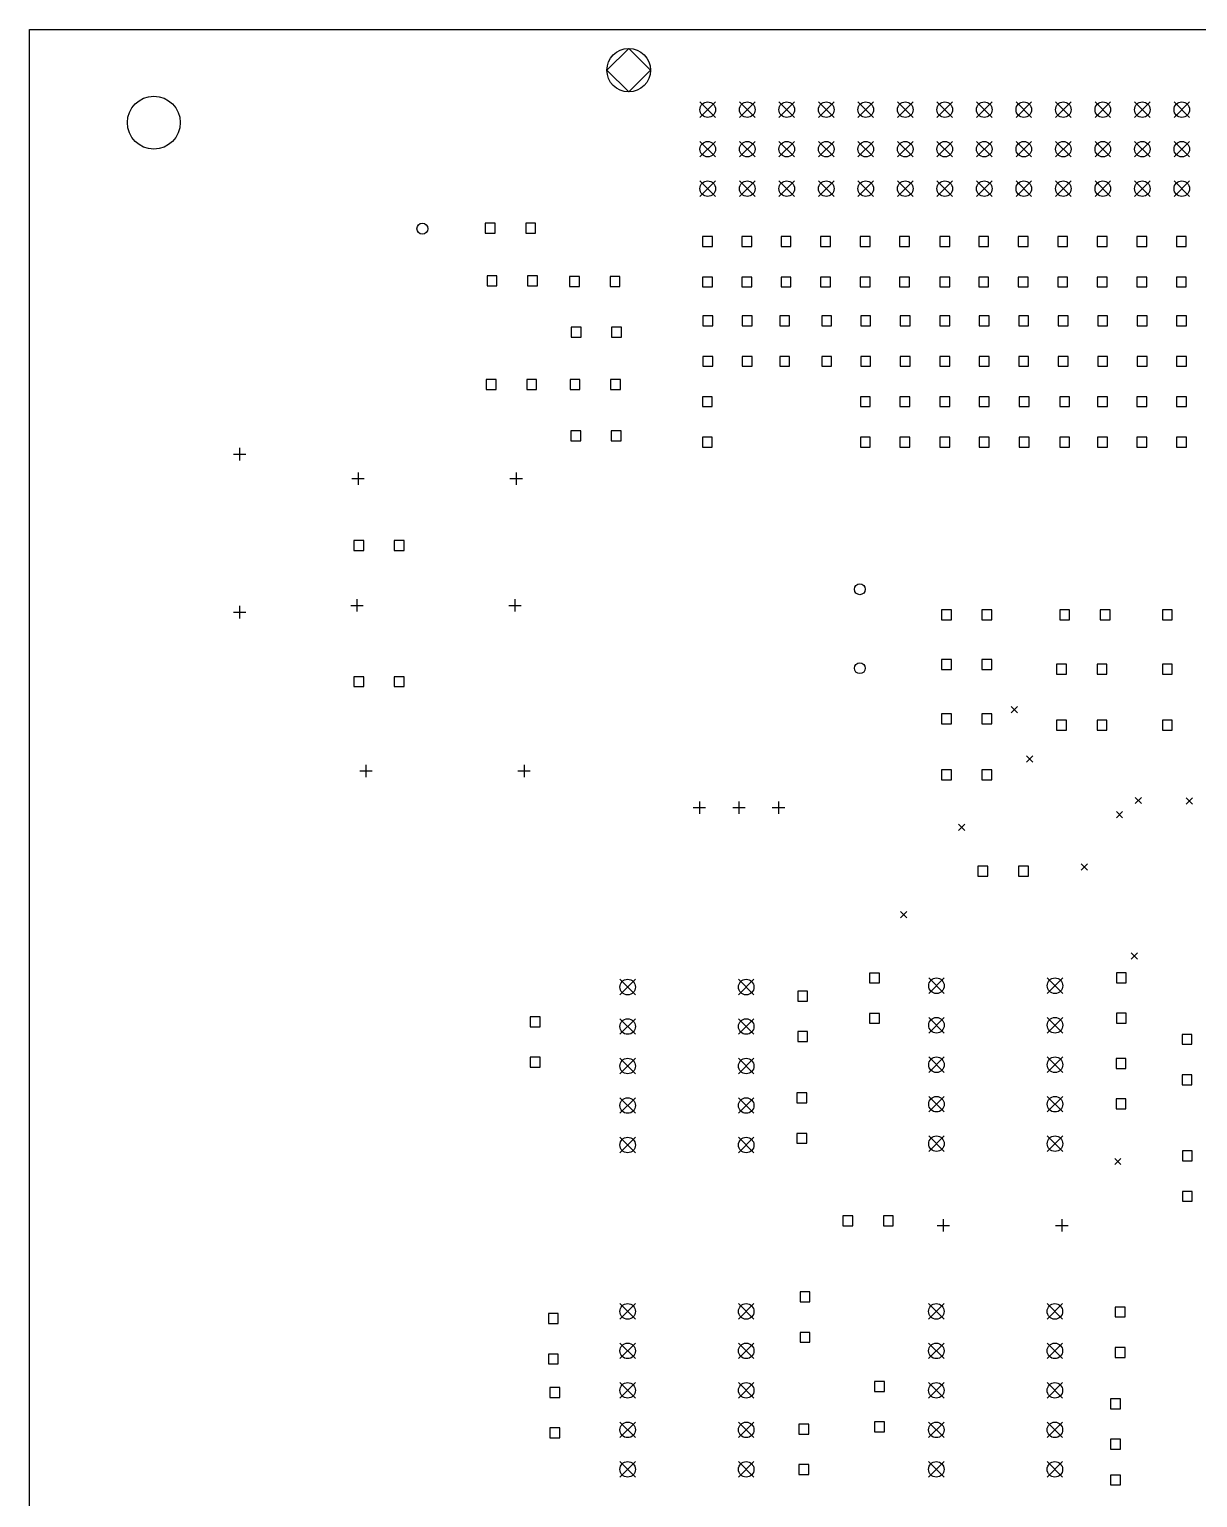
# Model space of a CAD drawing. Extents: x 62 to 364, y -235 to -47.
# Drawn here: x 63.8 to 138.9, y -141.9 to -47.4 of the extents above; entities that cross this region are included whole.
import ezdxf

# ---------------------------------------------------------------- set-up
doc = ezdxf.new("R2010")
doc.units = 0
doc.layers.add('BLACK', color=7, linetype='CONTINUOUS')

msp = doc.modelspace()

# ---------------------------------------------------------------- linework, layer by layer
at = {"layer": 'BLACK', "linetype": 'CONTINUOUS'}
for p, q in [((63.83, -47.43), (363.83, -47.43)), ((63.83, -197.43), (63.83, -47.43)), ((102.362, -48.6553), (100.962, -50.0553)), ((103.762, -50.0553), (102.362, -48.6553)), ((100.962, -50.0553), (102.362, -51.4553)), ((102.362, -51.4553), (103.762, -50.0553)), ((106.942, -52.0953), (107.942, -53.0953)), ((107.942, -52.0953), (106.942, -53.0953)), ((109.482, -52.0953), (110.482, -53.0953)), ((110.482, -52.0953), (109.482, -53.0953)), ((112.022, -52.0953), (113.022, -53.0953)), ((113.022, -52.0953), (112.022, -53.0953)), ((114.562, -52.0953), (115.562, -53.0953)), ((115.562, -52.0953), (114.562, -53.0953)), ((117.102, -52.0953), (118.102, -53.0953)), ((118.102, -52.0953), (117.102, -53.0953)), ((119.642, -52.0953), (120.642, -53.0953)), ((120.642, -52.0953), (119.642, -53.0953)), ((122.182, -52.0953), (123.182, -53.0953)), ((123.182, -52.0953), (122.182, -53.0953)), ((124.722, -52.0953), (125.722, -53.0953)), ((125.722, -52.0953), (124.722, -53.0953)), ((127.262, -52.0953), (128.262, -53.0953)), ((128.262, -52.0953), (127.262, -53.0953)), ((129.802, -52.0953), (130.802, -53.0953)), ((130.802, -52.0953), (129.802, -53.0953)), ((132.342, -52.0953), (133.342, -53.0953)), ((133.342, -52.0953), (132.342, -53.0953)), ((134.882, -52.0953), (135.882, -53.0953)), ((135.882, -52.0953), (134.882, -53.0953)), ((137.422, -52.0953), (138.422, -53.0953)), ((138.422, -52.0953), (137.422, -53.0953)), ((106.942, -54.6353), (107.942, -55.6353)), ((107.942, -54.6353), (106.942, -55.6353)), ((109.482, -54.6353), (110.482, -55.6353)), ((110.482, -54.6353), (109.482, -55.6353)), ((112.022, -54.6353), (113.022, -55.6353)), ((113.022, -54.6353), (112.022, -55.6353)), ((114.562, -54.6353), (115.562, -55.6353)), ((115.562, -54.6353), (114.562, -55.6353)), ((117.102, -54.6353), (118.102, -55.6353)), ((118.102, -54.6353), (117.102, -55.6353)), ((119.642, -54.6353), (120.642, -55.6353)), ((120.642, -54.6353), (119.642, -55.6353)), ((122.182, -54.6353), (123.182, -55.6353)), ((123.182, -54.6353), (122.182, -55.6353)), ((124.722, -54.6353), (125.722, -55.6353)), ((125.722, -54.6353), (124.722, -55.6353)), ((127.262, -54.6353), (128.262, -55.6353)), ((128.262, -54.6353), (127.262, -55.6353)), ((129.802, -54.6353), (130.802, -55.6353)), ((130.802, -54.6353), (129.802, -55.6353)), ((132.342, -54.6353), (133.342, -55.6353)), ((133.342, -54.6353), (132.342, -55.6353)), ((134.882, -54.6353), (135.882, -55.6353)), ((135.882, -54.6353), (134.882, -55.6353)), ((137.422, -54.6353), (138.422, -55.6353)), ((138.422, -54.6353), (137.422, -55.6353)), ((106.942, -57.1753), (107.942, -58.1753)), ((107.942, -57.1753), (106.942, -58.1753)), ((109.482, -57.1753), (110.482, -58.1753)), ((110.482, -57.1753), (109.482, -58.1753)), ((112.022, -57.1753), (113.022, -58.1753)), ((113.022, -57.1753), (112.022, -58.1753)), ((114.562, -57.1753), (115.562, -58.1753)), ((115.562, -57.1753), (114.562, -58.1753)), ((117.102, -57.1753), (118.102, -58.1753)), ((118.102, -57.1753), (117.102, -58.1753)), ((119.642, -57.1753), (120.642, -58.1753)), ((120.642, -57.1753), (119.642, -58.1753)), ((122.182, -57.1753), (123.182, -58.1753)), ((123.182, -57.1753), (122.182, -58.1753)), ((124.722, -57.1753), (125.722, -58.1753)), ((125.722, -57.1753), (124.722, -58.1753)), ((127.262, -57.1753), (128.262, -58.1753)), ((128.262, -57.1753), (127.262, -58.1753)), ((129.802, -57.1753), (130.802, -58.1753)), ((130.802, -57.1753), (129.802, -58.1753)), ((132.342, -57.1753), (133.342, -58.1753)), ((133.342, -57.1753), (132.342, -58.1753)), ((134.882, -57.1753), (135.882, -58.1753)), ((135.882, -57.1753), (134.882, -58.1753)), ((137.422, -57.1753), (138.422, -58.1753)), ((138.422, -57.1753), (137.422, -58.1753)), ((93.7778, -59.9005), (93.1414, -59.9005)), ((93.1414, -59.9005), (93.1414, -60.5369)), ((93.7778, -60.5369), (93.7778, -59.9005)), ((96.3778, -59.9005), (95.7414, -59.9005)), ((95.7414, -59.9005), (95.7414, -60.5369)), ((96.3778, -60.5369), (96.3778, -59.9005)), ((93.1414, -60.5369), (93.7778, -60.5369)), ((95.7414, -60.5369), (96.3778, -60.5369)), ((107.748, -60.7605), (107.111, -60.7605)), ((107.111, -60.7605), (107.111, -61.3969)), ((107.748, -61.3969), (107.748, -60.7605)), ((110.278, -60.7605), (109.641, -60.7605)), ((109.641, -60.7605), (109.641, -61.3969)), ((110.278, -61.3969), (110.278, -60.7605)), ((112.792, -60.7605), (112.156, -60.7605)), ((112.156, -60.7605), (112.156, -61.3969)), ((112.792, -61.3969), (112.792, -60.7605)), ((115.334, -60.7605), (114.697, -60.7605)), ((114.697, -60.7605), (114.697, -61.3969)), ((115.334, -61.3969), (115.334, -60.7605)), ((117.875, -60.7605), (117.239, -60.7605)), ((117.239, -60.7605), (117.239, -61.3969)), ((117.875, -61.3969), (117.875, -60.7605)), ((120.416, -60.7605), (119.78, -60.7605)), ((119.78, -60.7605), (119.78, -61.3969)), ((120.416, -61.3969), (120.416, -60.7605)), ((122.998, -60.7605), (122.361, -60.7605)), ((122.361, -60.7605), (122.361, -61.3969)), ((122.998, -61.3969), (122.998, -60.7605)), ((125.499, -60.7605), (124.863, -60.7605)), ((124.863, -60.7605), (124.863, -61.3969)), ((125.499, -61.3969), (125.499, -60.7605)), ((128.041, -60.7605), (127.404, -60.7605)), ((127.404, -60.7605), (127.404, -61.3969)), ((128.041, -61.3969), (128.041, -60.7605)), ((130.582, -60.7605), (129.946, -60.7605)), ((129.946, -60.7605), (129.946, -61.3969)), ((130.582, -61.3969), (130.582, -60.7605)), ((133.124, -60.7605), (132.487, -60.7605)), ((132.487, -60.7605), (132.487, -61.3969)), ((133.124, -61.3969), (133.124, -60.7605)), ((135.665, -60.7605), (135.029, -60.7605)), ((135.029, -60.7605), (135.029, -61.3969)), ((135.665, -61.3969), (135.665, -60.7605)), ((138.206, -60.7605), (137.57, -60.7605)), ((137.57, -60.7605), (137.57, -61.3969)), ((138.206, -61.3969), (138.206, -60.7605)), ((107.111, -61.3969), (107.748, -61.3969)), ((109.641, -61.3969), (110.278, -61.3969)), ((112.156, -61.3969), (112.792, -61.3969)), ((114.697, -61.3969), (115.334, -61.3969)), ((117.239, -61.3969), (117.875, -61.3969)), ((119.78, -61.3969), (120.416, -61.3969)), ((122.361, -61.3969), (122.998, -61.3969)), ((124.863, -61.3969), (125.499, -61.3969)), ((127.404, -61.3969), (128.041, -61.3969)), ((129.946, -61.3969), (130.582, -61.3969)), ((132.487, -61.3969), (133.124, -61.3969)), ((135.029, -61.3969), (135.665, -61.3969)), ((137.57, -61.3969), (138.206, -61.3969)), ((93.8878, -63.2905), (93.2514, -63.2905)), ((93.2514, -63.2905), (93.2514, -63.9269)), ((93.2514, -63.9269), (93.8878, -63.9269)), ((93.8878, -63.9269), (93.8878, -63.2905)), ((96.4878, -63.2905), (95.8514, -63.2905)), ((95.8514, -63.2905), (95.8514, -63.9269)), ((95.8514, -63.9269), (96.4878, -63.9269)), ((96.4878, -63.9269), (96.4878, -63.2905)), ((99.1978, -63.3305), (98.5614, -63.3305)), ((98.5614, -63.3305), (98.5614, -63.9669)), ((98.5614, -63.9669), (99.1978, -63.9669)), ((99.1978, -63.9669), (99.1978, -63.3305)), ((101.798, -63.3305), (101.161, -63.3305)), ((101.161, -63.3305), (101.161, -63.9669)), ((101.161, -63.9669), (101.798, -63.9669)), ((101.798, -63.9669), (101.798, -63.3305)), ((107.748, -63.3605), (107.111, -63.3605)), ((107.111, -63.3605), (107.111, -63.9969)), ((107.111, -63.9969), (107.748, -63.9969)), ((107.748, -63.9969), (107.748, -63.3605)), ((110.278, -63.3605), (109.641, -63.3605)), ((109.641, -63.3605), (109.641, -63.9969)), ((109.641, -63.9969), (110.278, -63.9969)), ((110.278, -63.9969), (110.278, -63.3605)), ((112.792, -63.3605), (112.156, -63.3605)), ((112.156, -63.3605), (112.156, -63.9969)), ((112.156, -63.9969), (112.792, -63.9969)), ((112.792, -63.9969), (112.792, -63.3605)), ((115.334, -63.3605), (114.697, -63.3605)), ((114.697, -63.3605), (114.697, -63.9969)), ((114.697, -63.9969), (115.334, -63.9969)), ((115.334, -63.9969), (115.334, -63.3605)), ((117.875, -63.3605), (117.239, -63.3605)), ((117.239, -63.3605), (117.239, -63.9969)), ((117.239, -63.9969), (117.875, -63.9969)), ((117.875, -63.9969), (117.875, -63.3605)), ((120.416, -63.3605), (119.78, -63.3605)), ((119.78, -63.3605), (119.78, -63.9969)), ((119.78, -63.9969), (120.416, -63.9969)), ((120.416, -63.9969), (120.416, -63.3605)), ((122.998, -63.3605), (122.361, -63.3605)), ((122.361, -63.3605), (122.361, -63.9969)), ((122.361, -63.9969), (122.998, -63.9969)), ((122.998, -63.9969), (122.998, -63.3605)), ((125.499, -63.3605), (124.863, -63.3605)), ((124.863, -63.3605), (124.863, -63.9969)), ((124.863, -63.9969), (125.499, -63.9969)), ((125.499, -63.9969), (125.499, -63.3605)), ((128.041, -63.3605), (127.404, -63.3605)), ((127.404, -63.3605), (127.404, -63.9969)), ((127.404, -63.9969), (128.041, -63.9969)), ((128.041, -63.9969), (128.041, -63.3605)), ((130.582, -63.3605), (129.946, -63.3605)), ((129.946, -63.3605), (129.946, -63.9969)), ((129.946, -63.9969), (130.582, -63.9969)), ((130.582, -63.9969), (130.582, -63.3605)), ((133.124, -63.3605), (132.487, -63.3605)), ((132.487, -63.3605), (132.487, -63.9969)), ((132.487, -63.9969), (133.124, -63.9969)), ((133.124, -63.9969), (133.124, -63.3605)), ((135.665, -63.3605), (135.029, -63.3605)), ((135.029, -63.3605), (135.029, -63.9969)), ((135.029, -63.9969), (135.665, -63.9969)), ((135.665, -63.9969), (135.665, -63.3605)), ((138.206, -63.3605), (137.57, -63.3605)), ((137.57, -63.3605), (137.57, -63.9969)), ((137.57, -63.9969), (138.206, -63.9969)), ((138.206, -63.9969), (138.206, -63.3605)), ((107.76, -65.8605), (107.124, -65.8605)), ((107.124, -65.8605), (107.124, -66.4969)), ((107.76, -66.4969), (107.76, -65.8605)), ((110.299, -65.8605), (109.663, -65.8605)), ((109.663, -65.8605), (109.663, -66.4969)), ((110.299, -66.4969), (110.299, -65.8605)), ((112.708, -65.8605), (112.071, -65.8605)), ((112.071, -65.8605), (112.071, -66.4969)), ((112.708, -66.4969), (112.708, -65.8605)), ((115.408, -65.8605), (114.771, -65.8605)), ((114.771, -65.8605), (114.771, -66.4969)), ((115.408, -66.4969), (115.408, -65.8605)), ((117.916, -65.8605), (117.279, -65.8605)), ((117.279, -65.8605), (117.279, -66.4969)), ((117.916, -66.4969), (117.916, -65.8605)), ((120.455, -65.8605), (119.818, -65.8605)), ((119.818, -65.8605), (119.818, -66.4969)), ((120.455, -66.4969), (120.455, -65.8605)), ((123.008, -65.8605), (122.371, -65.8605)), ((122.371, -65.8605), (122.371, -66.4969)), ((123.008, -66.4969), (123.008, -65.8605)), ((125.532, -65.8605), (124.896, -65.8605)), ((124.896, -65.8605), (124.896, -66.4969)), ((125.532, -66.4969), (125.532, -65.8605)), ((128.071, -65.8605), (127.435, -65.8605)), ((127.435, -65.8605), (127.435, -66.4969)), ((128.071, -66.4969), (128.071, -65.8605)), ((130.61, -65.8605), (129.974, -65.8605)), ((129.974, -65.8605), (129.974, -66.4969)), ((130.61, -66.4969), (130.61, -65.8605)), ((133.149, -65.8605), (132.513, -65.8605)), ((132.513, -65.8605), (132.513, -66.4969)), ((133.149, -66.4969), (133.149, -65.8605)), ((135.688, -65.8605), (135.052, -65.8605)), ((135.052, -65.8605), (135.052, -66.4969)), ((135.688, -66.4969), (135.688, -65.8605)), ((138.215, -65.8605), (137.578, -65.8605)), ((137.578, -65.8605), (137.578, -66.4969)), ((138.215, -66.4969), (138.215, -65.8605)), ((99.2978, -66.5905), (98.6614, -66.5905)), ((98.6614, -66.5905), (98.6614, -67.2269)), ((99.2978, -67.2269), (99.2978, -66.5905)), ((101.898, -66.5905), (101.261, -66.5905)), ((101.261, -66.5905), (101.261, -67.2269)), ((101.898, -67.2269), (101.898, -66.5905)), ((107.124, -66.4969), (107.76, -66.4969)), ((109.663, -66.4969), (110.299, -66.4969)), ((112.071, -66.4969), (112.708, -66.4969)), ((114.771, -66.4969), (115.408, -66.4969)), ((117.279, -66.4969), (117.916, -66.4969)), ((119.818, -66.4969), (120.455, -66.4969)), ((122.371, -66.4969), (123.008, -66.4969)), ((124.896, -66.4969), (125.532, -66.4969)), ((127.435, -66.4969), (128.071, -66.4969)), ((129.974, -66.4969), (130.61, -66.4969)), ((132.513, -66.4969), (133.149, -66.4969)), ((135.052, -66.4969), (135.688, -66.4969)), ((137.578, -66.4969), (138.215, -66.4969)), ((98.6614, -67.2269), (99.2978, -67.2269)), ((101.261, -67.2269), (101.898, -67.2269)), ((107.76, -68.4605), (107.124, -68.4605)), ((107.124, -68.4605), (107.124, -69.0969)), ((107.76, -69.0969), (107.76, -68.4605)), ((110.299, -68.4605), (109.663, -68.4605)), ((109.663, -68.4605), (109.663, -69.0969)), ((110.299, -69.0969), (110.299, -68.4605)), ((112.708, -68.4605), (112.071, -68.4605)), ((112.071, -68.4605), (112.071, -69.0969)), ((112.708, -69.0969), (112.708, -68.4605)), ((115.408, -68.4605), (114.771, -68.4605)), ((114.771, -68.4605), (114.771, -69.0969)), ((115.408, -69.0969), (115.408, -68.4605)), ((117.916, -68.4605), (117.279, -68.4605)), ((117.279, -68.4605), (117.279, -69.0969)), ((117.916, -69.0969), (117.916, -68.4605)), ((120.455, -68.4605), (119.818, -68.4605)), ((119.818, -68.4605), (119.818, -69.0969)), ((120.455, -69.0969), (120.455, -68.4605)), ((123.008, -68.4605), (122.371, -68.4605)), ((122.371, -68.4605), (122.371, -69.0969)), ((123.008, -69.0969), (123.008, -68.4605)), ((125.532, -68.4605), (124.896, -68.4605)), ((124.896, -68.4605), (124.896, -69.0969)), ((125.532, -69.0969), (125.532, -68.4605)), ((128.071, -68.4605), (127.435, -68.4605)), ((127.435, -68.4605), (127.435, -69.0969)), ((128.071, -69.0969), (128.071, -68.4605)), ((130.61, -68.4605), (129.974, -68.4605)), ((129.974, -68.4605), (129.974, -69.0969)), ((130.61, -69.0969), (130.61, -68.4605)), ((133.149, -68.4605), (132.513, -68.4605)), ((132.513, -68.4605), (132.513, -69.0969)), ((133.149, -69.0969), (133.149, -68.4605)), ((135.688, -68.4605), (135.052, -68.4605)), ((135.052, -68.4605), (135.052, -69.0969)), ((135.688, -69.0969), (135.688, -68.4605)), ((138.215, -68.4605), (137.578, -68.4605)), ((137.578, -68.4605), (137.578, -69.0969)), ((138.215, -69.0969), (138.215, -68.4605)), ((107.124, -69.0969), (107.76, -69.0969)), ((109.663, -69.0969), (110.299, -69.0969)), ((112.071, -69.0969), (112.708, -69.0969)), ((114.771, -69.0969), (115.408, -69.0969)), ((117.279, -69.0969), (117.916, -69.0969)), ((119.818, -69.0969), (120.455, -69.0969)), ((122.371, -69.0969), (123.008, -69.0969)), ((124.896, -69.0969), (125.532, -69.0969)), ((127.435, -69.0969), (128.071, -69.0969)), ((129.974, -69.0969), (130.61, -69.0969)), ((132.513, -69.0969), (133.149, -69.0969)), ((135.052, -69.0969), (135.688, -69.0969)), ((137.578, -69.0969), (138.215, -69.0969)), ((93.8378, -69.9505), (93.2014, -69.9505)), ((93.2014, -69.9505), (93.2014, -70.5869)), ((93.2014, -70.5869), (93.8378, -70.5869)), ((93.8378, -70.5869), (93.8378, -69.9505)), ((96.4378, -69.9505), (95.8014, -69.9505)), ((95.8014, -69.9505), (95.8014, -70.5869)), ((95.8014, -70.5869), (96.4378, -70.5869)), ((96.4378, -70.5869), (96.4378, -69.9505)), ((99.2278, -69.9505), (98.5914, -69.9505)), ((98.5914, -69.9505), (98.5914, -70.5869)), ((98.5914, -70.5869), (99.2278, -70.5869)), ((99.2278, -70.5869), (99.2278, -69.9505)), ((101.828, -69.9505), (101.191, -69.9505)), ((101.191, -69.9505), (101.191, -70.5869)), ((101.191, -70.5869), (101.828, -70.5869)), ((101.828, -70.5869), (101.828, -69.9505)), ((107.735, -71.0605), (107.098, -71.0605)), ((107.098, -71.0605), (107.098, -71.6969)), ((107.098, -71.6969), (107.735, -71.6969)), ((107.735, -71.6969), (107.735, -71.0605)), ((117.895, -71.0605), (117.258, -71.0605)), ((117.258, -71.0605), (117.258, -71.6969)), ((117.258, -71.6969), (117.895, -71.6969)), ((117.895, -71.6969), (117.895, -71.0605)), ((120.435, -71.0605), (119.798, -71.0605)), ((119.798, -71.0605), (119.798, -71.6969)), ((119.798, -71.6969), (120.435, -71.6969)), ((120.435, -71.6969), (120.435, -71.0605)), ((123.008, -71.0605), (122.371, -71.0605)), ((122.371, -71.0605), (122.371, -71.6969)), ((122.371, -71.6969), (123.008, -71.6969)), ((123.008, -71.6969), (123.008, -71.0605)), ((125.538, -71.0605), (124.901, -71.0605)), ((124.901, -71.0605), (124.901, -71.6969)), ((124.901, -71.6969), (125.538, -71.6969)), ((125.538, -71.6969), (125.538, -71.0605)), ((128.108, -71.0605), (127.471, -71.0605)), ((127.471, -71.0605), (127.471, -71.6969)), ((127.471, -71.6969), (128.108, -71.6969)), ((128.108, -71.6969), (128.108, -71.0605)), ((130.708, -71.0605), (130.071, -71.0605)), ((130.071, -71.0605), (130.071, -71.6969)), ((130.071, -71.6969), (130.708, -71.6969)), ((130.708, -71.6969), (130.708, -71.0605)), ((133.135, -71.0605), (132.498, -71.0605)), ((132.498, -71.0605), (132.498, -71.6969)), ((132.498, -71.6969), (133.135, -71.6969)), ((133.135, -71.6969), (133.135, -71.0605)), ((135.675, -71.0605), (135.038, -71.0605)), ((135.038, -71.0605), (135.038, -71.6969)), ((135.038, -71.6969), (135.675, -71.6969)), ((135.675, -71.6969), (135.675, -71.0605)), ((138.215, -71.0605), (137.578, -71.0605)), ((137.578, -71.0605), (137.578, -71.6969)), ((137.578, -71.6969), (138.215, -71.6969)), ((138.215, -71.6969), (138.215, -71.0605)), ((99.2778, -73.2505), (98.6414, -73.2505)), ((98.6414, -73.2505), (98.6414, -73.8869)), ((99.2778, -73.8869), (99.2778, -73.2505)), ((101.878, -73.2505), (101.241, -73.2505)), ((101.241, -73.2505), (101.241, -73.8869)), ((101.878, -73.8869), (101.878, -73.2505)), ((77.343, -74.3522), (77.343, -75.1522)), ((98.6414, -73.8869), (99.2778, -73.8869)), ((101.241, -73.8869), (101.878, -73.8869)), ((107.735, -73.6605), (107.098, -73.6605)), ((107.098, -73.6605), (107.098, -74.2969)), ((107.098, -74.2969), (107.735, -74.2969)), ((107.735, -74.2969), (107.735, -73.6605)), ((117.895, -73.6605), (117.258, -73.6605)), ((117.258, -73.6605), (117.258, -74.2969)), ((117.258, -74.2969), (117.895, -74.2969)), ((117.895, -74.2969), (117.895, -73.6605)), ((120.435, -73.6605), (119.798, -73.6605)), ((119.798, -73.6605), (119.798, -74.2969)), ((119.798, -74.2969), (120.435, -74.2969)), ((120.435, -74.2969), (120.435, -73.6605)), ((123.008, -73.6605), (122.371, -73.6605)), ((122.371, -73.6605), (122.371, -74.2969)), ((122.371, -74.2969), (123.008, -74.2969)), ((123.008, -74.2969), (123.008, -73.6605)), ((125.538, -73.6605), (124.901, -73.6605)), ((124.901, -73.6605), (124.901, -74.2969)), ((124.901, -74.2969), (125.538, -74.2969)), ((125.538, -74.2969), (125.538, -73.6605)), ((128.108, -73.6605), (127.471, -73.6605)), ((127.471, -73.6605), (127.471, -74.2969)), ((127.471, -74.2969), (128.108, -74.2969)), ((128.108, -74.2969), (128.108, -73.6605)), ((130.708, -73.6605), (130.071, -73.6605)), ((130.071, -73.6605), (130.071, -74.2969)), ((130.071, -74.2969), (130.708, -74.2969)), ((130.708, -74.2969), (130.708, -73.6605)), ((133.135, -73.6605), (132.498, -73.6605)), ((132.498, -73.6605), (132.498, -74.2969)), ((132.498, -74.2969), (133.135, -74.2969)), ((133.135, -74.2969), (133.135, -73.6605)), ((135.675, -73.6605), (135.038, -73.6605)), ((135.038, -73.6605), (135.038, -74.2969)), ((135.038, -74.2969), (135.675, -74.2969)), ((135.675, -74.2969), (135.675, -73.6605)), ((138.215, -73.6605), (137.578, -73.6605)), ((137.578, -73.6605), (137.578, -74.2969)), ((137.578, -74.2969), (138.215, -74.2969)), ((138.215, -74.2969), (138.215, -73.6605)), ((76.943, -74.7522), (77.743, -74.7522)), ((84.563, -76.327), (85.363, -76.327)), ((84.963, -75.927), (84.963, -76.727)), ((94.723, -76.327), (95.523, -76.327)), ((95.123, -75.927), (95.123, -76.727)), ((85.3274, -80.3014), (84.691, -80.3014)), ((84.691, -80.3014), (84.691, -80.9378)), ((84.691, -80.9378), (85.3274, -80.9378)), ((85.3274, -80.9378), (85.3274, -80.3014)), ((87.9274, -80.3014), (87.291, -80.3014)), ((87.291, -80.3014), (87.291, -80.9378)), ((87.291, -80.9378), (87.9274, -80.9378)), ((87.9274, -80.9378), (87.9274, -80.3014)), ((76.943, -84.9122), (77.743, -84.9122)), ((77.343, -84.5122), (77.343, -85.3122)), ((84.4868, -84.4804), (85.2868, -84.4804)), ((84.8868, -84.0804), (84.8868, -84.8804)), ((94.6468, -84.4804), (95.4468, -84.4804)), ((95.0468, -84.0804), (95.0468, -84.8804)), ((123.108, -84.7605), (122.471, -84.7605)), ((122.471, -84.7605), (122.471, -85.3969)), ((123.108, -85.3969), (123.108, -84.7605)), ((125.708, -84.7605), (125.071, -84.7605)), ((125.071, -84.7605), (125.071, -85.3969)), ((125.708, -85.3969), (125.708, -84.7605)), ((130.708, -84.7605), (130.071, -84.7605)), ((130.071, -84.7605), (130.071, -85.3969)), ((130.708, -85.3969), (130.708, -84.7605)), ((133.308, -84.7605), (132.671, -84.7605)), ((132.671, -84.7605), (132.671, -85.3969)), ((133.308, -85.3969), (133.308, -84.7605)), ((137.308, -84.7605), (136.671, -84.7605)), ((136.671, -84.7605), (136.671, -85.3969)), ((137.308, -85.3969), (137.308, -84.7605)), ((122.471, -85.3969), (123.108, -85.3969)), ((125.071, -85.3969), (125.708, -85.3969)), ((130.071, -85.3969), (130.708, -85.3969)), ((132.671, -85.3969), (133.308, -85.3969)), ((136.671, -85.3969), (137.308, -85.3969)), ((123.108, -87.9605), (122.471, -87.9605)), ((122.471, -87.9605), (122.471, -88.5969)), ((122.471, -88.5969), (123.108, -88.5969)), ((123.108, -88.5969), (123.108, -87.9605)), ((125.708, -87.9605), (125.071, -87.9605)), ((125.071, -87.9605), (125.071, -88.5969)), ((125.071, -88.5969), (125.708, -88.5969)), ((125.708, -88.5969), (125.708, -87.9605)), ((130.508, -88.2605), (129.871, -88.2605)), ((129.871, -88.2605), (129.871, -88.8969)), ((130.508, -88.8969), (130.508, -88.2605)), ((133.108, -88.2605), (132.471, -88.2605)), ((132.471, -88.2605), (132.471, -88.8969)), ((133.108, -88.8969), (133.108, -88.2605)), ((137.308, -88.2605), (136.671, -88.2605)), ((136.671, -88.2605), (136.671, -88.8969)), ((137.308, -88.8969), (137.308, -88.2605)), ((85.3274, -89.0644), (84.691, -89.0644)), ((84.691, -89.0644), (84.691, -89.7008)), ((84.691, -89.7008), (85.3274, -89.7008)), ((85.3274, -89.7008), (85.3274, -89.0644)), ((87.9274, -89.0644), (87.291, -89.0644)), ((87.291, -89.0644), (87.291, -89.7008)), ((87.291, -89.7008), (87.9274, -89.7008)), ((87.9274, -89.7008), (87.9274, -89.0644)), ((129.871, -88.8969), (130.508, -88.8969)), ((132.471, -88.8969), (133.108, -88.8969)), ((136.671, -88.8969), (137.308, -88.8969)), ((123.108, -91.4605), (122.471, -91.4605)), ((122.471, -91.4605), (122.471, -92.0969)), ((123.108, -92.0969), (123.108, -91.4605)), ((125.708, -91.4605), (125.071, -91.4605)), ((125.071, -91.4605), (125.071, -92.0969)), ((125.708, -92.0969), (125.708, -91.4605)), ((126.952, -90.986), (127.352, -91.386)), ((127.352, -90.986), (126.952, -91.386)), ((122.471, -92.0969), (123.108, -92.0969)), ((125.071, -92.0969), (125.708, -92.0969)), ((130.508, -91.8605), (129.871, -91.8605)), ((129.871, -91.8605), (129.871, -92.4969)), ((129.871, -92.4969), (130.508, -92.4969)), ((130.508, -92.4969), (130.508, -91.8605)), ((133.108, -91.8605), (132.471, -91.8605)), ((132.471, -91.8605), (132.471, -92.4969)), ((132.471, -92.4969), (133.108, -92.4969)), ((133.108, -92.4969), (133.108, -91.8605)), ((137.308, -91.8605), (136.671, -91.8605)), ((136.671, -91.8605), (136.671, -92.4969)), ((136.671, -92.4969), (137.308, -92.4969)), ((137.308, -92.4969), (137.308, -91.8605)), ((127.943, -94.161), (128.343, -94.561)), ((128.343, -94.161), (127.943, -94.561)), ((85.071, -95.123), (85.871, -95.123)), ((85.471, -94.723), (85.471, -95.523)), ((95.231, -95.123), (96.031, -95.123)), ((95.631, -94.723), (95.631, -95.523)), ((123.108, -95.0605), (122.471, -95.0605)), ((122.471, -95.0605), (122.471, -95.6969)), ((123.108, -95.6969), (123.108, -95.0605)), ((125.708, -95.0605), (125.071, -95.0605)), ((125.071, -95.0605), (125.071, -95.6969)), ((125.708, -95.6969), (125.708, -95.0605)), ((122.471, -95.6969), (123.108, -95.6969)), ((125.071, -95.6969), (125.708, -95.6969)), ((106.909, -97.0852), (106.909, -97.8852)), ((109.449, -97.0852), (109.449, -97.8852)), ((111.989, -97.0852), (111.989, -97.8852)), ((134.928, -96.828), (135.328, -97.228)), ((135.328, -96.828), (134.928, -97.228)), ((138.205, -96.8534), (138.605, -97.2534)), ((138.605, -96.8534), (138.205, -97.2534)), ((106.509, -97.4852), (107.309, -97.4852)), ((109.049, -97.4852), (109.849, -97.4852)), ((111.589, -97.4852), (112.389, -97.4852)), ((133.715, -97.7357), (134.115, -98.1358)), ((134.115, -97.7357), (133.715, -98.1358)), ((123.574, -98.5552), (123.974, -98.9552)), ((123.974, -98.5552), (123.574, -98.9552)), ((125.455, -101.256), (124.818, -101.256)), ((124.818, -101.256), (124.818, -101.893)), ((124.818, -101.893), (125.455, -101.893)), ((125.455, -101.893), (125.455, -101.256)), ((128.055, -101.256), (127.418, -101.256)), ((127.418, -101.256), (127.418, -101.893)), ((127.418, -101.893), (128.055, -101.893)), ((128.055, -101.893), (128.055, -101.256)), ((131.448, -101.107), (131.848, -101.507)), ((131.848, -101.107), (131.448, -101.507)), ((119.84, -104.169), (120.24, -104.569)), ((120.24, -104.169), (119.84, -104.569)), ((134.674, -106.822), (135.074, -107.222)), ((135.074, -106.822), (134.674, -107.222)), ((101.795, -108.526), (102.795, -109.526)), ((102.795, -108.526), (101.795, -109.526)), ((109.415, -108.526), (110.415, -109.526)), ((110.415, -108.526), (109.415, -109.526)), ((118.486, -108.122), (117.849, -108.122)), ((117.849, -108.122), (117.849, -108.759)), ((118.486, -108.759), (118.486, -108.122)), ((121.649, -108.441), (122.649, -109.441)), ((122.649, -108.441), (121.649, -109.441)), ((129.269, -108.441), (130.269, -109.441)), ((130.269, -108.441), (129.269, -109.441)), ((134.354, -108.11), (133.718, -108.11)), ((133.718, -108.11), (133.718, -108.746)), ((134.354, -108.746), (134.354, -108.11)), ((113.863, -109.288), (113.227, -109.288)), ((113.227, -109.288), (113.227, -109.924)), ((113.863, -109.924), (113.863, -109.288)), ((117.849, -108.759), (118.486, -108.759)), ((133.718, -108.746), (134.354, -108.746)), ((113.227, -109.924), (113.863, -109.924)), ((96.6634, -110.938), (96.027, -110.938)), ((96.027, -110.938), (96.027, -111.574)), ((96.6634, -111.574), (96.6634, -110.938)), ((101.795, -111.066), (102.795, -112.066)), ((102.795, -111.066), (101.795, -112.066)), ((109.415, -111.066), (110.415, -112.066)), ((110.415, -111.066), (109.415, -112.066)), ((118.486, -110.722), (117.849, -110.722)), ((117.849, -110.722), (117.849, -111.359)), ((117.849, -111.359), (118.486, -111.359)), ((118.486, -111.359), (118.486, -110.722)), ((121.649, -110.981), (122.649, -111.981)), ((122.649, -110.981), (121.649, -111.981)), ((129.269, -110.981), (130.269, -111.981)), ((130.269, -110.981), (129.269, -111.981)), ((134.354, -110.71), (133.718, -110.71)), ((133.718, -110.71), (133.718, -111.346)), ((133.718, -111.346), (134.354, -111.346)), ((134.354, -111.346), (134.354, -110.71)), ((96.027, -111.574), (96.6634, -111.574)), ((113.863, -111.888), (113.227, -111.888)), ((113.227, -111.888), (113.227, -112.524)), ((113.863, -112.524), (113.863, -111.888)), ((138.57, -112.072), (137.934, -112.072)), ((137.934, -112.072), (137.934, -112.709)), ((138.57, -112.709), (138.57, -112.072)), ((113.227, -112.524), (113.863, -112.524)), ((137.934, -112.709), (138.57, -112.709)), ((96.6634, -113.538), (96.027, -113.538)), ((96.027, -113.538), (96.027, -114.174)), ((96.027, -114.174), (96.6634, -114.174)), ((96.6634, -114.174), (96.6634, -113.538)), ((101.795, -113.606), (102.795, -114.606)), ((102.795, -113.606), (101.795, -114.606)), ((109.415, -113.606), (110.415, -114.606)), ((110.415, -113.606), (109.415, -114.606)), ((121.649, -113.521), (122.649, -114.521)), ((122.649, -113.521), (121.649, -114.521)), ((129.269, -113.521), (130.269, -114.521)), ((130.269, -113.521), (129.269, -114.521)), ((134.329, -113.622), (133.692, -113.622)), ((133.692, -113.622), (133.692, -114.258)), ((133.692, -114.258), (134.329, -114.258)), ((134.329, -114.258), (134.329, -113.622)), ((138.57, -114.672), (137.934, -114.672)), ((137.934, -114.672), (137.934, -115.309)), ((138.57, -115.309), (138.57, -114.672)), ((101.795, -116.146), (102.795, -117.146)), ((102.795, -116.146), (101.795, -117.146)), ((109.415, -116.146), (110.415, -117.146)), ((110.415, -116.146), (109.415, -117.146)), ((113.813, -115.838), (113.177, -115.838)), ((113.177, -115.838), (113.177, -116.474)), ((113.813, -116.474), (113.813, -115.838)), ((121.649, -116.061), (122.649, -117.061)), ((122.649, -116.061), (121.649, -117.061)), ((129.269, -116.061), (130.269, -117.061)), ((130.269, -116.061), (129.269, -117.061)), ((137.934, -115.309), (138.57, -115.309)), ((113.177, -116.474), (113.813, -116.474)), ((134.329, -116.222), (133.692, -116.222)), ((133.692, -116.222), (133.692, -116.858)), ((133.692, -116.858), (134.329, -116.858)), ((134.329, -116.858), (134.329, -116.222)), ((101.795, -118.686), (102.795, -119.686)), ((102.795, -118.686), (101.795, -119.686)), ((109.415, -118.686), (110.415, -119.686)), ((110.415, -118.686), (109.415, -119.686)), ((113.813, -118.438), (113.177, -118.438)), ((113.177, -118.438), (113.177, -119.074)), ((113.813, -119.074), (113.813, -118.438)), ((121.649, -118.601), (122.649, -119.601)), ((122.649, -118.601), (121.649, -119.601)), ((129.269, -118.601), (130.269, -119.601)), ((130.269, -118.601), (129.269, -119.601)), ((113.177, -119.074), (113.813, -119.074)), ((138.596, -119.57), (137.959, -119.57)), ((137.959, -119.57), (137.959, -120.206)), ((138.596, -120.206), (138.596, -119.57)), ((133.607, -120.044), (134.007, -120.444)), ((134.007, -120.044), (133.607, -120.444)), ((137.959, -120.206), (138.596, -120.206)), ((138.596, -122.17), (137.959, -122.17)), ((137.959, -122.17), (137.959, -122.806)), ((138.596, -122.806), (138.596, -122.17)), ((137.959, -122.806), (138.596, -122.806)), ((116.773, -123.738), (116.137, -123.738)), ((116.137, -123.738), (116.137, -124.374)), ((116.137, -124.374), (116.773, -124.374)), ((116.773, -124.374), (116.773, -123.738)), ((119.373, -123.738), (118.737, -123.738)), ((118.737, -123.738), (118.737, -124.374)), ((118.737, -124.374), (119.373, -124.374)), ((119.373, -124.374), (119.373, -123.738)), ((122.185, -124.356), (122.985, -124.356)), ((122.585, -123.956), (122.585, -124.756)), ((129.805, -124.356), (130.605, -124.356)), ((130.205, -123.956), (130.205, -124.756)), ((114.013, -128.638), (113.377, -128.638)), ((113.377, -128.638), (113.377, -129.274)), ((113.377, -129.274), (114.013, -129.274)), ((114.013, -129.274), (114.013, -128.638)), ((97.8334, -130.028), (97.197, -130.028)), ((97.197, -130.028), (97.197, -130.664)), ((97.8334, -130.664), (97.8334, -130.028)), ((101.795, -129.386), (102.795, -130.386)), ((102.795, -129.386), (101.795, -130.386)), ((109.415, -129.386), (110.415, -130.386)), ((110.415, -129.386), (109.415, -130.386)), ((121.638, -129.386), (122.638, -130.386)), ((122.638, -129.386), (121.638, -130.386)), ((129.258, -129.386), (130.258, -130.386)), ((130.258, -129.386), (129.258, -130.386)), ((134.276, -129.61), (133.64, -129.61)), ((133.64, -129.61), (133.64, -130.247)), ((133.64, -130.247), (134.276, -130.247)), ((134.276, -130.247), (134.276, -129.61)), ((97.197, -130.664), (97.8334, -130.664)), ((114.013, -131.238), (113.377, -131.238)), ((113.377, -131.238), (113.377, -131.874)), ((114.013, -131.874), (114.013, -131.238)), ((101.795, -131.926), (102.795, -132.926)), ((102.795, -131.926), (101.795, -132.926)), ((109.415, -131.926), (110.415, -132.926)), ((110.415, -131.926), (109.415, -132.926)), ((113.377, -131.874), (114.013, -131.874)), ((121.638, -131.926), (122.638, -132.926)), ((122.638, -131.926), (121.638, -132.926)), ((129.258, -131.926), (130.258, -132.926)), ((130.258, -131.926), (129.258, -132.926)), ((97.8334, -132.628), (97.197, -132.628)), ((97.197, -132.628), (97.197, -133.264)), ((97.8334, -133.264), (97.8334, -132.628)), ((134.276, -132.21), (133.64, -132.21)), ((133.64, -132.21), (133.64, -132.847)), ((133.64, -132.847), (134.276, -132.847)), ((134.276, -132.847), (134.276, -132.21)), ((97.197, -133.264), (97.8334, -133.264)), ((97.9304, -134.78), (97.294, -134.78)), ((97.294, -134.78), (97.294, -135.416)), ((97.9304, -135.416), (97.9304, -134.78)), ((101.795, -134.466), (102.795, -135.466)), ((102.795, -134.466), (101.795, -135.466)), ((109.415, -134.466), (110.415, -135.466)), ((110.415, -134.466), (109.415, -135.466)), ((118.809, -134.399), (118.173, -134.399)), ((118.173, -134.399), (118.173, -135.035)), ((118.173, -135.035), (118.809, -135.035)), ((118.809, -135.035), (118.809, -134.399)), ((121.638, -134.466), (122.638, -135.466)), ((122.638, -134.466), (121.638, -135.466)), ((129.258, -134.466), (130.258, -135.466)), ((130.258, -134.466), (129.258, -135.466)), ((97.294, -135.416), (97.9304, -135.416)), ((133.976, -135.51), (133.34, -135.51)), ((133.34, -135.51), (133.34, -136.147)), ((133.976, -136.147), (133.976, -135.51)), ((133.34, -136.147), (133.976, -136.147)), ((97.9304, -137.38), (97.294, -137.38)), ((97.294, -137.38), (97.294, -138.016)), ((97.9304, -138.016), (97.9304, -137.38)), ((101.795, -137.006), (102.795, -138.006)), ((102.795, -137.006), (101.795, -138.006)), ((109.415, -137.006), (110.415, -138.006)), ((110.415, -137.006), (109.415, -138.006)), ((113.933, -137.138), (113.297, -137.138)), ((113.297, -137.138), (113.297, -137.774)), ((113.297, -137.774), (113.933, -137.774)), ((113.933, -137.774), (113.933, -137.138)), ((118.809, -136.999), (118.173, -136.999)), ((118.173, -136.999), (118.173, -137.635)), ((118.173, -137.635), (118.809, -137.635)), ((118.809, -137.635), (118.809, -136.999)), ((121.638, -137.006), (122.638, -138.006)), ((122.638, -137.006), (121.638, -138.006)), ((129.258, -137.006), (130.258, -138.006)), ((130.258, -137.006), (129.258, -138.006)), ((97.294, -138.016), (97.9304, -138.016)), ((133.976, -138.11), (133.34, -138.11)), ((133.34, -138.11), (133.34, -138.747)), ((133.34, -138.747), (133.976, -138.747)), ((133.976, -138.747), (133.976, -138.11)), ((101.795, -139.546), (102.795, -140.546)), ((102.795, -139.546), (101.795, -140.546)), ((109.415, -139.546), (110.415, -140.546)), ((110.415, -139.546), (109.415, -140.546)), ((113.933, -139.738), (113.297, -139.738)), ((113.297, -139.738), (113.297, -140.374)), ((113.933, -140.374), (113.933, -139.738)), ((121.638, -139.546), (122.638, -140.546)), ((122.638, -139.546), (121.638, -140.546)), ((129.258, -139.546), (130.258, -140.546)), ((130.258, -139.546), (129.258, -140.546)), ((113.297, -140.374), (113.933, -140.374)), ((133.976, -140.41), (133.34, -140.41)), ((133.34, -140.41), (133.34, -141.047)), ((133.976, -141.047), (133.976, -140.41)), ((133.34, -141.047), (133.976, -141.047))]:
    msp.add_line(p, q, dxfattribs=at)
at = {"layer": 'BLACK'}
for centre, radius in [((102.362, -50.0553), 1.4), ((71.83, -53.43), 1.7), ((107.442, -52.5953), 0.5), ((109.982, -52.5953), 0.5), ((112.522, -52.5953), 0.5), ((115.062, -52.5953), 0.5), ((117.602, -52.5953), 0.5), ((120.142, -52.5953), 0.5), ((122.682, -52.5953), 0.5), ((125.222, -52.5953), 0.5), ((127.762, -52.5953), 0.5), ((130.302, -52.5953), 0.5), ((132.842, -52.5953), 0.5), ((135.382, -52.5953), 0.5), ((137.922, -52.5953), 0.5), ((107.442, -55.1353), 0.5), ((109.982, -55.1353), 0.5), ((112.522, -55.1353), 0.5), ((115.062, -55.1353), 0.5), ((117.602, -55.1353), 0.5), ((120.142, -55.1353), 0.5), ((122.682, -55.1353), 0.5), ((125.222, -55.1353), 0.5), ((127.762, -55.1353), 0.5), ((130.302, -55.1353), 0.5), ((132.842, -55.1353), 0.5), ((135.382, -55.1353), 0.5), ((137.922, -55.1353), 0.5), ((107.442, -57.6753), 0.5), ((109.982, -57.6753), 0.5), ((112.522, -57.6753), 0.5), ((115.062, -57.6753), 0.5), ((117.602, -57.6753), 0.5), ((120.142, -57.6753), 0.5), ((122.682, -57.6753), 0.5), ((125.222, -57.6753), 0.5), ((127.762, -57.6753), 0.5), ((130.302, -57.6753), 0.5), ((132.842, -57.6753), 0.5), ((135.382, -57.6753), 0.5), ((137.922, -57.6753), 0.5), ((89.0996, -60.2487), 0.35), ((117.221, -83.439), 0.35), ((117.221, -88.519), 0.35), ((102.295, -109.026), 0.5), ((109.915, -109.026), 0.5), ((122.149, -108.941), 0.5), ((129.769, -108.941), 0.5), ((102.295, -111.566), 0.5), ((109.915, -111.566), 0.5), ((122.149, -111.481), 0.5), ((129.769, -111.481), 0.5), ((102.295, -114.106), 0.5), ((109.915, -114.106), 0.5), ((122.149, -114.021), 0.5), ((129.769, -114.021), 0.5), ((102.295, -116.646), 0.5), ((109.915, -116.646), 0.5), ((122.149, -116.561), 0.5), ((129.769, -116.561), 0.5), ((102.295, -119.186), 0.5), ((109.915, -119.186), 0.5), ((122.149, -119.101), 0.5), ((129.769, -119.101), 0.5), ((102.295, -129.886), 0.5), ((109.915, -129.886), 0.5), ((122.138, -129.886), 0.5), ((129.758, -129.886), 0.5), ((102.295, -132.426), 0.5), ((109.915, -132.426), 0.5), ((122.138, -132.426), 0.5), ((129.758, -132.426), 0.5), ((102.295, -134.966), 0.5), ((109.915, -134.966), 0.5), ((122.138, -134.966), 0.5), ((129.758, -134.966), 0.5), ((102.295, -137.506), 0.5), ((109.915, -137.506), 0.5), ((122.138, -137.506), 0.5), ((129.758, -137.506), 0.5), ((102.295, -140.046), 0.5), ((109.915, -140.046), 0.5), ((122.138, -140.046), 0.5), ((129.758, -140.046), 0.5)]:
    msp.add_circle(centre, radius, dxfattribs=at)

doc.saveas('drawing.dxf')
